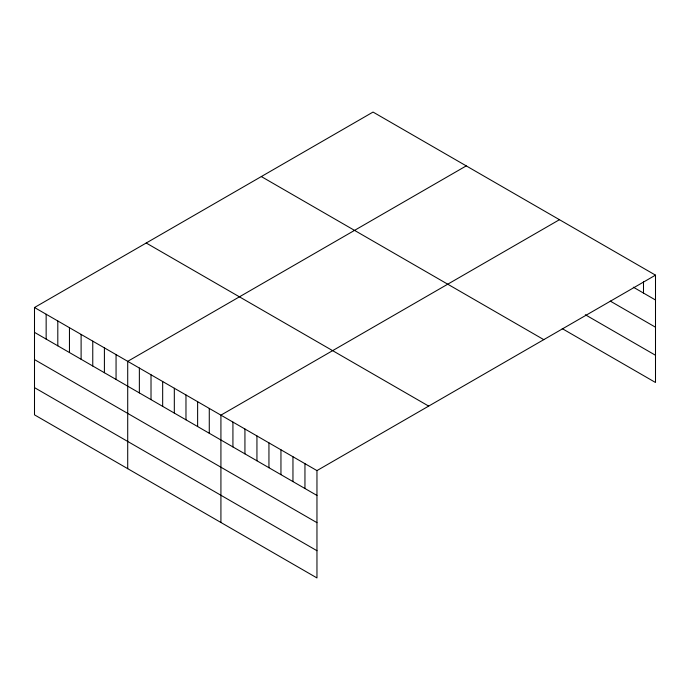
<?xml version="1.0" encoding="UTF-8"?>
<svg xmlns="http://www.w3.org/2000/svg" width="690" height="690" viewBox="0 0 690 690"><rect width="100%" height="100%" fill="white"/><g stroke="black" fill="none" stroke-linecap="round" stroke-linejoin="round"><path stroke-width="1.03" d="M34.5 307.516L316.96 470.597L316.96 577.935L34.5 414.854L34.5 307.516L373.04 112.065L655.5 275.146L655.5 382.484L562.229 328.63M466.25 165.885L127.71 361.336L127.71 468.674M559.461 219.696L220.921 415.147L220.921 522.485M316.96 470.597L655.5 275.146M633.334 287.195L655.5 299.995M610.253 301.09L655.5 327.215M585.318 314.744L655.5 355.264M261.32 176.562L543.78 339.644M146.22 243.018L428.68 406.099M34.5 332.364L316.96 495.446M34.5 359.585L316.96 522.666M34.5 387.633L316.96 550.715M643.494 281.675L643.494 293.06M304.954 463.663L304.954 488.511M292.957 456.737L292.957 481.586M280.951 449.802L280.951 474.651M268.945 442.877L268.945 467.725M256.939 435.942L256.939 460.791M244.933 429.016L244.933 453.865M232.927 422.082L232.927 446.93M209.277 408.428L209.277 433.277M197.625 401.701L197.625 426.549M185.972 394.973L185.972 419.822M174.32 388.246L174.32 413.094M162.667 381.518L162.667 406.367M151.015 374.791L151.015 399.639M139.363 368.063L139.363 392.912M116.058 354.608L116.058 379.457M104.406 347.881L104.406 372.729M92.762 341.153L92.762 366.002M81.11 334.426L81.11 359.274M69.457 327.698L69.457 352.547M57.805 320.971L57.805 345.819M46.152 314.243L46.152 339.092"/></g></svg>
